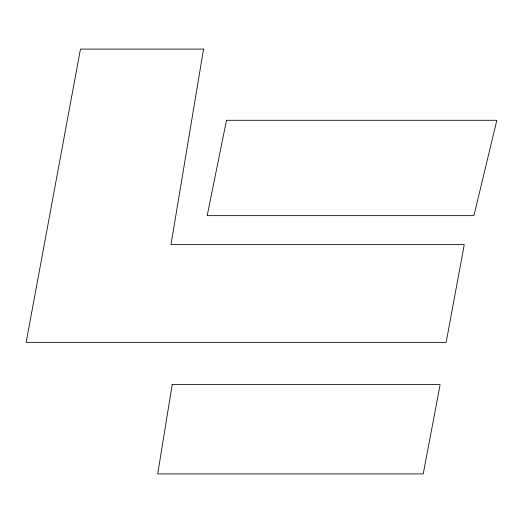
<?xml version="1.0" encoding="UTF-8"?>
<svg xmlns="http://www.w3.org/2000/svg" width="523" height="523" viewBox="0 0 523 523"><rect width="100%" height="100%" fill="white"/><g stroke="black" fill="none" stroke-linecap="round" stroke-linejoin="round"><path stroke-width="0.78" d="M172.185 384.608L157.704 473.916L423.225 473.916L440.124 384.608L172.185 384.608M203.565 49.084L170.982 244.601L464.261 244.601L446.158 342.362L26.15 342.362L80.464 49.084L203.565 49.084M226.498 120.29L207.186 215.639L473.916 215.639L496.85 120.29L226.498 120.29"/></g></svg>
